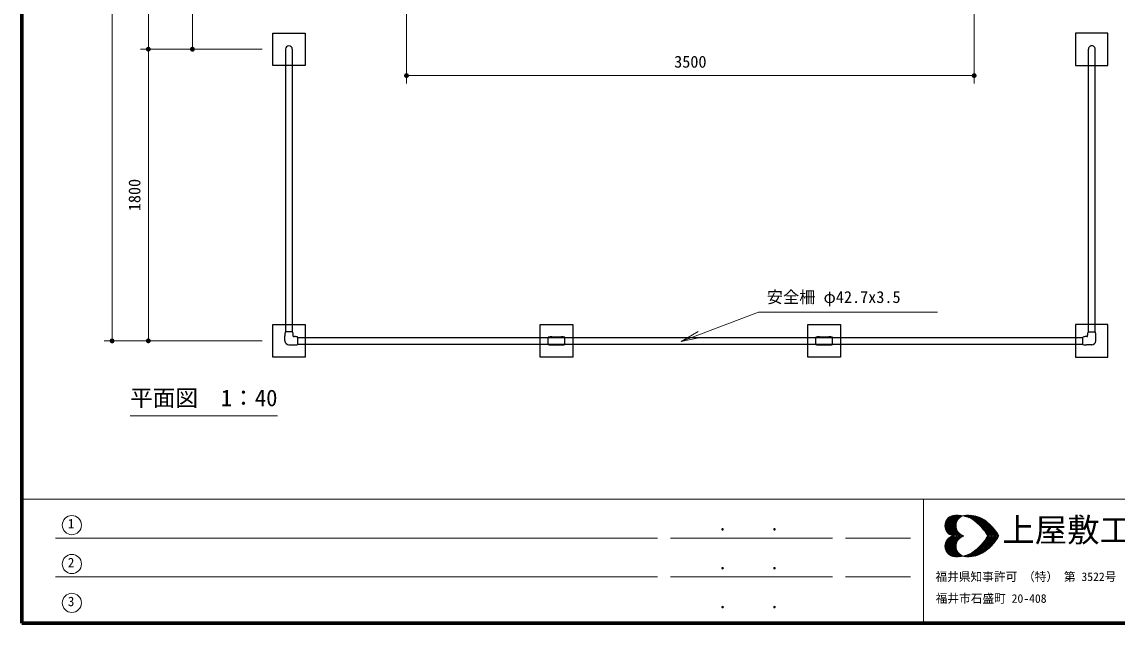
# Model space of a CAD drawing. Units: millimetres at full size, sheet at 1:40, with parts at other scales. Extents: x 600 to 16200, y 600 to 11280.
# Drawn here: x 600 to 7352, y 600 to 4311 of the extents above; entities that cross this region are included whole.
import ezdxf
from ezdxf.enums import TextEntityAlignment as Align

# ---------------------------------------------------------------- set-up
doc = ezdxf.new("R2010")
doc.units = ezdxf.units.MM
doc.header["$LTSCALE"] = 40
for name, color, linetype, lineweight in [('D-STR-DIM\u3000寸法線、寸法値', 7, 'Continuous', 13), ('D-STR-HTXT\u3000旗上げ', 7, 'Continuous', 13), ('D-STR-TXT\u3000文字列', 7, 'Continuous', 13), ('D-STR\u3000構造物外形線', 1, 'Continuous', 25), ('D-TTL', 7, 'Continuous', 70), ('D-TTL-FRAM', 7, 'Continuous', 13), ('D-TTL-TXT', 7, 'Continuous', 13)]:
    doc.layers.add(name, color=color, linetype=linetype, lineweight=lineweight)
doc.styles.add('ＭＳ ゴシック', font='')
doc.styles.get('ＭＳ ゴシック').set_extended_font_data('MS Gothic')

# ---------------------------------------------------------------- blocks, each defined once
blk = doc.blocks.new('filled_dot')
at = {"color": 0, "linetype": 'Continuous', "lineweight": -2, "const_width": 1.25}
blk.add_lwpolyline([(-0.625, 0, 1), (0.625, 0, 1)], format="xyb", close=True, dxfattribs=at)
blk = doc.blocks.new('open_arrow')
at = {"color": 0, "linetype": 'Continuous', "lineweight": -2}
blk.add_lwpolyline([(7.5, 1.25), (0, 0), (7.5, -1.25)], dxfattribs=at)

msp = doc.modelspace()

# ---------------------------------------------------------------- linework, layer by layer
at = {"layer": 'D-STR-DIM\u3000寸法線、寸法値'}
for p, q in [((1156.18, 2342.1), (1156.18, 9742.1)), ((1379.56, 7942.1), (1379.56, 4142.1)), ((1651.45, 4867.1), (1651.45, 4142.1)), ((2971.22, 4803.1), (2971.22, 3931.29)), ((6471.22, 4803.1), (6471.22, 3931.29)), ((2082.22, 4142.1), (1331.56, 4142.1)), ((1926.9, 4142.1), (1331.56, 4142.1)), ((1379.56, 2342.1), (1379.56, 4142.1)), ((1926.9, 4142.1), (1603.45, 4142.1)), ((2971.22, 3979.29), (6471.22, 3979.29)), ((1796.4, 2342.1), (1108.18, 2342.1)), ((2082.22, 2342.1), (1331.56, 2342.1))]:
    msp.add_line(p, q, dxfattribs=at)
at = {"layer": 'D-STR-HTXT\u3000旗上げ'}
msp.add_lwpolyline([(4663.73, 2339.11), (5141.16, 2518.2), (5157.16, 2518.2), (6245.36, 2518.2), (5701.26, 2518.2)], dxfattribs=at)
at = {"layer": 'D-STR-TXT\u3000文字列'}
msp.add_line((1266.48, 1880.01), (2176.48, 1880.01), dxfattribs=at)
at = {"layer": 'D-STR\u3000構造物外形線'}
for p, q in [((2225.22, 4142.1), (2225.22, 2397.1)), ((2267.22, 4142.1), (2267.22, 2397.1)), ((7175.22, 2397.1), (7175.22, 4142.1)), ((7217.22, 2397.1), (7217.22, 4142.1)), ((2221.72, 2342.1), (2221.72, 2373.91)), ((2223.22, 2397.1), (2223.66, 2397.1)), ((2268.78, 2397.1), (2223.66, 2397.1)), ((2269.22, 2397.1), (2268.78, 2397.1)), ((2272.72, 2371.6), (2272.72, 2377.1)), ((2275.72, 2368.6), (2281.22, 2368.6)), ((2301.22, 2365.1), (2301.22, 2364.66)), ((2301.22, 2319.54), (2301.22, 2364.66)), ((3844.22, 2319.54), (3844.22, 2364.66)), ((3867.41, 2366.6), (3925.03, 2366.6)), ((3948.22, 2319.54), (3948.22, 2364.66)), ((5494.22, 2319.54), (5494.22, 2364.66)), ((5517.41, 2366.6), (5575.03, 2366.6)), ((5598.22, 2319.54), (5598.22, 2364.66)), ((7141.22, 2365.1), (7141.22, 2364.66)), ((7141.22, 2319.54), (7141.22, 2364.66)), ((7166.72, 2368.6), (7161.22, 2368.6)), ((7169.72, 2371.6), (7169.72, 2377.1)), ((7173.22, 2397.1), (7173.66, 2397.1)), ((7173.66, 2397.1), (7218.78, 2397.1)), ((7219.22, 2397.1), (7218.78, 2397.1)), ((7220.72, 2342.1), (7220.72, 2373.91)), ((2246.22, 2317.6), (2278.03, 2317.6)), ((2301.22, 2363.1), (7141.22, 2363.1)), ((2301.22, 2321.1), (7141.22, 2321.1)), ((2301.22, 2319.1), (2301.22, 2319.54)), ((3867.41, 2317.6), (3925.03, 2317.6)), ((5517.41, 2317.6), (5575.03, 2317.6)), ((7141.22, 2319.1), (7141.22, 2319.54)), ((7196.22, 2317.6), (7164.41, 2317.6))]:
    msp.add_line(p, q, dxfattribs=at)
for points in [[(2146.22, 4242.1), (2346.22, 4242.1), (2346.22, 4042.1), (2146.22, 4042.1)], [(7296.22, 4242.1), (7096.22, 4242.1), (7096.22, 4042.1), (7296.22, 4042.1)], [(2146.22, 2442.1), (2346.22, 2442.1), (2346.22, 2242.1), (2146.22, 2242.1)], [(3796.22, 2442.1), (3996.22, 2442.1), (3996.22, 2242.1), (3796.22, 2242.1)], [(5446.22, 2442.1), (5646.22, 2442.1), (5646.22, 2242.1), (5446.22, 2242.1)], [(7296.22, 2442.1), (7096.22, 2442.1), (7096.22, 2242.1), (7296.22, 2242.1)]]:
    msp.add_lwpolyline(points, close=True, dxfattribs=at)
for centre, radius, start, end in [((2246.22, 4142.1), 21, 0, 180), ((7196.22, 4142.1), 21, 0, 180.12044), ((2401.72, 2373.91), 180, 172.73818, 180), ((2223.66, 2396.6), 0.5, 90, 172.73818), ((2401.72, 2373.91), 180, 172.598, 172.73818), ((2268.78, 2396.6), 0.5, 7.26182, 90), ((2090.72, 2373.91), 180, 7.26182, 7.402), ((2215.23, 2377.1), 57.49, 0, 20.00804), ((2275.72, 2371.6), 3, 180, 270), ((2281.22, 2311.11), 57.49, 69.99196, 90), ((2300.72, 2364.66), 0.5, 0, 82.73818), ((2278.03, 2186.6), 180, 82.598, 82.73818), ((3844.72, 2364.66), 0.5, 97.26182, 180), ((3867.41, 2186.6), 180, 90, 97.26182), ((3925.03, 2186.6), 180, 82.73818, 90), ((3947.72, 2364.66), 0.5, 0, 82.73818), ((5494.72, 2364.66), 0.5, 97.26182, 180), ((5517.41, 2186.6), 180, 90, 97.26182), ((5575.03, 2186.6), 180, 82.73818, 90), ((5597.72, 2364.66), 0.5, 0, 82.73818), ((7164.41, 2186.6), 180, 97.26182, 97.402), ((7141.72, 2364.66), 0.5, 97.26182, 180), ((7161.22, 2311.11), 57.49, 90, 110.00804), ((7166.72, 2371.6), 3, 270, 0), ((7227.21, 2377.1), 57.49, 159.99196, 180), ((7351.72, 2373.91), 180, 172.598, 172.73818), ((7173.66, 2396.6), 0.5, 90, 172.73818), ((7218.78, 2396.6), 0.5, 7.26182, 90), ((7040.72, 2373.91), 180, 7.26182, 7.402), ((7040.72, 2373.91), 180, 0, 7.26182), ((2246.22, 2342.1), 24.5, 180, 270), ((2278.03, 2497.6), 180, 270, 277.26182), ((2300.72, 2319.54), 0.5, 277.26182, 0), ((2278.03, 2497.6), 180, 277.26182, 277.402), ((3844.72, 2319.54), 0.5, 180, 262.73818), ((3867.41, 2497.6), 180, 262.73818, 270), ((3925.03, 2497.6), 180, 270, 277.26182), ((3947.72, 2319.54), 0.5, 277.26182, 0), ((5494.72, 2319.54), 0.5, 180, 262.73818), ((5517.41, 2497.6), 180, 262.73818, 270), ((5575.03, 2497.6), 180, 270, 277.26182), ((5597.72, 2319.54), 0.5, 277.26182, 0), ((7141.72, 2319.54), 0.5, 180, 262.73818), ((7164.41, 2497.6), 180, 262.598, 262.73818), ((7164.41, 2497.6), 180, 262.73818, 270), ((7196.22, 2342.1), 24.5, 270, 0)]:
    msp.add_arc(centre, radius, start, end, dxfattribs=at)
at = {"layer": 'D-TTL'}
msp.add_lwpolyline([(600, 600), (600, 11280), (16200, 11280), (16200, 600)], close=True, dxfattribs=at)
at = {"layer": 'D-TTL-FRAM'}
for p, q in [((600, 1364.88), (16200, 1364.88)), ((6158.45, 1364.88), (6158.45, 600)), ((4518.45, 1124.88), (806.8, 1124.88)), ((5598.45, 1124.88), (4598.45, 1124.88)), ((5678.45, 1124.88), (6078.45, 1124.88)), ((4518.45, 884.88), (806.8, 884.88)), ((5598.45, 884.88), (4598.45, 884.88)), ((5678.45, 884.88), (6078.45, 884.88))]:
    msp.add_line(p, q, dxfattribs=at)
at = {"layer": 'D-TTL-TXT'}
for p, q in [((6290.79, 1201.56), (6354.95, 1265.73)), ((6291.62, 1192.4), (6364.95, 1265.73)), ((6291.62, 1211.56), (6344.95, 1264.89)), ((6293.29, 1184.9), (6374.12, 1265.73)), ((6293.29, 1218.23), (6374.12, 1138.23)), ((6294.96, 1177.4), (6382.45, 1264.89)), ((6295.79, 1224.89), (6331.62, 1261.56)), ((6295.79, 1225.73), (6383.29, 1138.23)), ((6298.29, 1171.56), (6391.62, 1264.06)), ((6299.12, 1231.56), (6392.45, 1138.23)), ((6301.62, 1238.23), (6364.12, 1176.56)), ((6301.62, 1164.9), (6365.79, 1229.06)), ((6306.62, 1243.23), (6359.95, 1189.9)), ((6310.79, 1248.23), (6359.12, 1199.9)), ((6315.79, 1252.39), (6359.12, 1209.06)), ((6321.62, 1255.73), (6360.79, 1216.56)), ((6327.45, 1259.89), (6363.29, 1224.06)), ((6334.12, 1262.39), (6365.79, 1230.73)), ((6341.62, 1264.89), (6369.12, 1236.56)), ((6349.95, 1265.73), (6373.29, 1241.56)), ((6359.12, 1265.73), (6377.45, 1247.39)), ((6368.29, 1265.73), (6382.45, 1251.56)), ((6378.29, 1265.73), (6388.29, 1255.73)), ((6388.29, 1264.89), (6394.12, 1259.06)), ((6396.62, 1259.89), (6399.12, 1263.23)), ((6399.95, 1262.39), (6400.79, 1262.39)), ((6406.62, 1261.56), (6410.79, 1264.89)), ((6407.45, 1264.89), (6411.62, 1259.89)), ((6414.12, 1259.06), (6420.79, 1265.73)), ((6416.62, 1264.89), (6425.79, 1255.73)), ((6421.62, 1257.39), (6430.79, 1265.73)), ((6425.79, 1264.89), (6439.95, 1250.73)), ((6429.12, 1254.89), (6439.95, 1265.73)), ((6434.95, 1265.73), (6459.12, 1240.73)), ((6435.79, 1252.39), (6449.12, 1265.73)), ((6442.45, 1249.06), (6457.45, 1264.06)), ((6444.12, 1264.89), (6571.62, 1138.23)), ((6448.29, 1245.73), (6464.95, 1263.23)), ((6454.12, 1264.89), (6580.78, 1138.23)), ((6454.95, 1243.23), (6473.28, 1261.56)), ((6460.79, 1239.06), (6480.78, 1259.89)), ((6464.95, 1263.23), (6589.95, 1138.23)), ((6465.78, 1235.73), (6488.28, 1257.39)), ((6471.62, 1231.56), (6495.78, 1255.73)), ((6476.62, 1261.56), (6599.95, 1138.23)), ((6476.62, 1227.39), (6502.45, 1252.39)), ((6482.45, 1223.23), (6509.12, 1249.89)), ((6487.45, 1219.06), (6514.95, 1247.39)), ((6489.95, 1257.39), (6609.11, 1138.23)), ((6492.45, 1214.9), (6521.62, 1244.06)), ((6496.62, 1209.9), (6527.45, 1240.73)), ((6501.62, 1205.73), (6533.28, 1236.56)), ((6504.12, 1252.39), (6618.28, 1138.23)), ((6506.62, 1200.73), (6538.28, 1233.23)), ((6510.78, 1195.73), (6544.12, 1229.06)), ((6515.78, 1190.73), (6549.12, 1224.06)), ((6519.95, 1185.73), (6554.12, 1219.9)), ((6522.45, 1243.23), (6614.11, 1152.4)), ((6524.12, 1180.73), (6559.12, 1215.73)), ((6290.79, 1202.4), (6354.95, 1138.23)), ((6291.62, 1210.73), (6364.95, 1138.23)), ((6291.62, 1191.56), (6345.79, 1138.23)), ((6294.96, 1179.9), (6334.12, 1139.9)), ((6305.79, 1159.9), (6360.79, 1214.9)), ((6309.96, 1154.9), (6359.12, 1204.06)), ((6314.96, 1150.73), (6359.12, 1194.9)), ((6320.79, 1146.56), (6361.62, 1187.4)), ((6326.62, 1143.23), (6363.29, 1179.9)), ((6333.29, 1139.9), (6365.79, 1173.23)), ((6339.95, 1138.23), (6369.12, 1166.56)), ((6349.95, 1138.23), (6373.29, 1161.56)), ((6359.12, 1138.23), (6377.45, 1156.56)), ((6368.29, 1138.23), (6381.62, 1151.56)), ((6528.28, 1175.73), (6564.12, 1211.56)), ((6532.45, 1170.73), (6569.12, 1206.56)), ((6536.62, 1164.9), (6574.12, 1201.56)), ((6540.78, 1159.9), (6578.28, 1197.4)), ((6540.78, 1159.06), (6561.62, 1138.23)), ((6544.12, 1154.06), (6582.45, 1192.4)), ((6548.28, 1148.23), (6587.45, 1187.4)), ((6551.62, 1142.4), (6591.62, 1182.4)), ((6556.62, 1138.23), (6595.78, 1177.4)), ((6560.78, 1214.9), (6583.28, 1191.56)), ((6565.78, 1138.23), (6599.95, 1171.56)), ((6575.78, 1138.23), (6604.12, 1166.56)), ((6584.95, 1138.23), (6608.28, 1160.73)), ((6594.12, 1138.23), (6611.61, 1155.73)), ((6603.28, 1138.23), (6615.78, 1149.9)), ((6290.79, 1073.23), (6354.95, 1137.4)), ((6291.62, 1064.9), (6364.95, 1137.4)), ((6291.62, 1084.06), (6345.79, 1137.4)), ((6291.62, 1083.23), (6364.95, 1009.9)), ((6293.29, 1057.4), (6374.12, 1137.4)), ((6293.29, 1090.73), (6374.12, 1009.9)), ((6294.96, 1095.73), (6334.12, 1135.73)), ((6294.96, 1098.23), (6382.45, 1010.73)), ((6295.79, 1049.9), (6383.29, 1137.4)), ((6298.29, 1104.06), (6391.62, 1011.57)), ((6299.12, 1044.07), (6392.45, 1137.4)), ((6301.62, 1110.73), (6365.79, 1046.57)), ((6301.62, 1037.4), (6364.12, 1099.06)), ((6305.79, 1115.73), (6360.79, 1060.73)), ((6306.62, 1032.4), (6359.95, 1085.73)), ((6309.96, 1120.73), (6359.12, 1071.57)), ((6314.96, 1124.9), (6359.12, 1080.73)), ((6320.79, 1129.06), (6361.62, 1088.23)), ((6326.62, 1132.4), (6363.29, 1095.73)), ((6333.29, 1135.73), (6365.79, 1102.4)), ((6339.95, 1137.4), (6369.12, 1109.06)), ((6349.95, 1137.4), (6373.29, 1114.06)), ((6359.12, 1137.4), (6377.45, 1119.06)), ((6368.29, 1137.4), (6381.62, 1124.06)), ((6377.45, 1138.23), (6387.45, 1147.4)), ((6377.45, 1137.4), (6387.45, 1128.23)), ((6387.45, 1138.23), (6393.29, 1144.06)), ((6387.45, 1137.4), (6393.29, 1131.56)), ((6396.62, 1138.23), (6399.95, 1140.73)), ((6396.62, 1137.4), (6399.95, 1134.9)), ((6399.12, 1140.73), (6402.45, 1138.23)), ((6399.12, 1134.9), (6402.45, 1137.4)), ((6405.79, 1138.23), (6406.62, 1138.23)), ((6405.79, 1137.4), (6406.62, 1137.4)), ((6444.12, 1010.73), (6571.62, 1137.4)), ((6454.12, 1010.73), (6580.78, 1137.4)), ((6464.95, 1012.4), (6589.95, 1137.4)), ((6476.62, 1014.07), (6599.95, 1137.4)), ((6489.95, 1018.23), (6609.11, 1137.4)), ((6504.12, 1023.23), (6618.28, 1137.4)), ((6515.78, 1084.9), (6549.12, 1051.57)), ((6519.95, 1089.9), (6554.12, 1055.73)), ((6522.45, 1032.4), (6614.11, 1123.23)), ((6524.12, 1094.9), (6559.12, 1059.9)), ((6528.28, 1099.9), (6564.12, 1064.07)), ((6532.45, 1104.9), (6569.12, 1069.07)), ((6536.62, 1110.73), (6574.12, 1074.07)), ((6540.78, 1116.56), (6561.62, 1137.4)), ((6540.78, 1115.73), (6578.28, 1078.23)), ((6544.12, 1121.56), (6582.45, 1083.23)), ((6548.28, 1127.4), (6587.45, 1088.23)), ((6551.62, 1133.23), (6591.62, 1093.23)), ((6556.62, 1137.4), (6595.78, 1098.23)), ((6560.78, 1060.73), (6583.28, 1084.06)), ((6565.78, 1137.4), (6599.95, 1104.06)), ((6575.78, 1137.4), (6604.12, 1109.06)), ((6584.95, 1137.4), (6608.28, 1114.9)), ((6594.12, 1137.4), (6611.61, 1119.9)), ((6603.28, 1137.4), (6615.78, 1125.73)), ((6613.28, 1138.23), (6619.11, 1144.06)), ((6613.28, 1137.4), (6619.11, 1131.56)), ((6622.45, 1138.23), (6623.28, 1138.23)), ((6622.45, 1137.4), (6623.28, 1137.4)), ((6290.79, 1074.07), (6354.95, 1009.9)), ((6291.62, 1064.07), (6344.95, 1010.73)), ((6295.79, 1050.73), (6331.62, 1014.07)), ((6310.79, 1027.4), (6359.12, 1075.73)), ((6315.79, 1023.23), (6359.12, 1066.57)), ((6321.62, 1019.9), (6360.79, 1059.07)), ((6327.45, 1015.73), (6363.29, 1051.57)), ((6334.12, 1013.23), (6365.79, 1044.9)), ((6341.62, 1010.73), (6369.12, 1039.07)), ((6349.95, 1009.9), (6373.29, 1034.07)), ((6359.12, 1009.9), (6377.45, 1028.23)), ((6368.29, 1009.9), (6382.45, 1024.07)), ((6378.29, 1009.9), (6388.29, 1019.9)), ((6388.29, 1010.73), (6394.12, 1016.57)), ((6396.62, 1015.73), (6399.12, 1012.4)), ((6399.95, 1013.23), (6400.79, 1013.23)), ((6406.62, 1014.07), (6410.79, 1010.73)), ((6407.45, 1010.73), (6411.62, 1015.73)), ((6414.12, 1016.57), (6420.79, 1009.9)), ((6416.62, 1010.73), (6425.79, 1019.9)), ((6421.62, 1018.23), (6430.79, 1009.9)), ((6425.79, 1010.73), (6439.95, 1024.9)), ((6429.12, 1020.73), (6439.95, 1009.9)), ((6434.95, 1009.9), (6459.12, 1034.9)), ((6435.79, 1023.23), (6449.12, 1009.9)), ((6442.45, 1026.57), (6457.45, 1011.57)), ((6448.29, 1029.9), (6464.95, 1012.4)), ((6454.95, 1032.4), (6473.28, 1014.07)), ((6460.79, 1036.57), (6480.78, 1015.73)), ((6465.78, 1039.9), (6488.28, 1018.23)), ((6471.62, 1044.07), (6495.78, 1019.9)), ((6476.62, 1048.23), (6502.45, 1023.23)), ((6482.45, 1052.4), (6509.12, 1025.73)), ((6487.45, 1056.57), (6514.95, 1028.23)), ((6492.45, 1060.73), (6521.62, 1031.57)), ((6496.62, 1065.73), (6527.45, 1034.9)), ((6501.62, 1069.9), (6533.28, 1039.07)), ((6506.62, 1074.9), (6538.28, 1042.4)), ((6510.78, 1079.9), (6544.12, 1046.57))]:
    msp.add_line(p, q, dxfattribs=at)
for centre in [(907.97, 1205.06), (907.97, 965.06), (907.97, 725.06)]:
    msp.add_circle(centre, 59.22, dxfattribs=at)
for centre, radius, start, end in [((6356.44, 1201.38), 65.57, 105.2024, 254.7976), ((6364.74, 1078.44), 187.96, 58.71735, 97.79751), ((6424.91, 1201.38), 65.57, 105.2024, 254.7976), ((6433.21, 1078.44), 187.96, 58.71735, 97.79751), ((6267.99, 967.68), 333.81, 30.69974, 54.3922), ((6336.46, 967.68), 333.81, 30.69974, 54.3922), ((6356.44, 1074.83), 65.57, 105.2024, 254.7976), ((6424.91, 1074.83), 65.57, 105.2024, 254.7976), ((6267.99, 1308.53), 333.81, 305.6078, 329.30026), ((6336.46, 1308.53), 333.81, 305.6078, 329.30026), ((6364.74, 1197.77), 187.96, 262.20249, 301.28265), ((6433.21, 1197.77), 187.96, 262.20249, 301.28265)]:
    msp.add_arc(centre, radius, start, end, dxfattribs=at)

# ---------------------------------------------------------------- block references
at = {"layer": 'D-STR-DIM\u3000寸法線、寸法値', "xscale": 12, "yscale": 12}
for p, rotation in [((1379.56, 4142.1), 270), ((1379.56, 4142.1), 90), ((1651.45, 4142.1), 90), ((6471.22, 3979.29), 180), ((1156.18, 2342.1), 90), ((1379.56, 2342.1), 90)]:
    msp.add_blockref('filled_dot', p, dxfattribs=dict(at, rotation=rotation))
msp.add_blockref('filled_dot', (2971.22, 3979.29), dxfattribs=at)
at = {"layer": 'D-STR-HTXT\u3000旗上げ', "xscale": 16, "yscale": 16, "rotation": 20.6}
msp.add_blockref('open_arrow', (4663.73, 2339.11), dxfattribs=at)

# ---------------------------------------------------------------- texts
at = {"layer": 'D-STR-DIM\u3000寸法線、寸法値', "style": 'ＭＳ ゴシック'}
msp.add_text('3500', height=73.31, dxfattribs=at).set_placement((4721.22, 4064.8), align=Align.MIDDLE_CENTER)
msp.add_text('1800', height=73.31, rotation=90, dxfattribs=at).set_placement((1294.05, 3242.1), align=Align.MIDDLE_CENTER)
at = {"layer": 'D-STR-HTXT\u3000旗上げ', "style": 'ＭＳ ゴシック'}
msp.add_text('安全柵 φ42.7x3.5', height=73.31, dxfattribs=at).set_placement((5192.67, 2553.71), align=Align.BOTTOM_LEFT)
at = {"layer": 'D-STR-TXT\u3000文字列', "style": 'ＭＳ ゴシック'}
msp.add_text('平面図\u30001：40', height=102.6, dxfattribs=at).set_placement((1266.48, 1908.01), align=Align.BOTTOM_LEFT)
at = {"layer": 'D-TTL-FRAM', "style": 'ＭＳ ゴシック'}
for p in [(4889.99, 1145.68), (5209.99, 1145.68), (4889.99, 905.68), (5209.99, 905.68), (4889.99, 665.68), (5209.99, 665.68)]:
    msp.add_text('.', height=87.98, dxfattribs=at).set_placement(p, align=Align.BOTTOM_LEFT)
at = {"layer": 'D-TTL-TXT', "style": 'ＭＳ ゴシック'}
for s, height, p in [('1', 58.65, (883.53, 1167.04)), ('上屋敷工業株式会社', 146.6, (6644.53, 1057.64)), ('2', 58.65, (883.53, 927.04)), ('福井県知事許可 （特） 第 3522号', 52.79, (6232.59, 843.96)), ('3', 58.65, (883.53, 687.04)), ('福井市石盛町 20-408', 52.79, (6234.05, 709.63))]:
    msp.add_text(s, height=height, dxfattribs=at).set_placement(p, align=Align.BOTTOM_LEFT)

doc.saveas('drawing.dxf')
